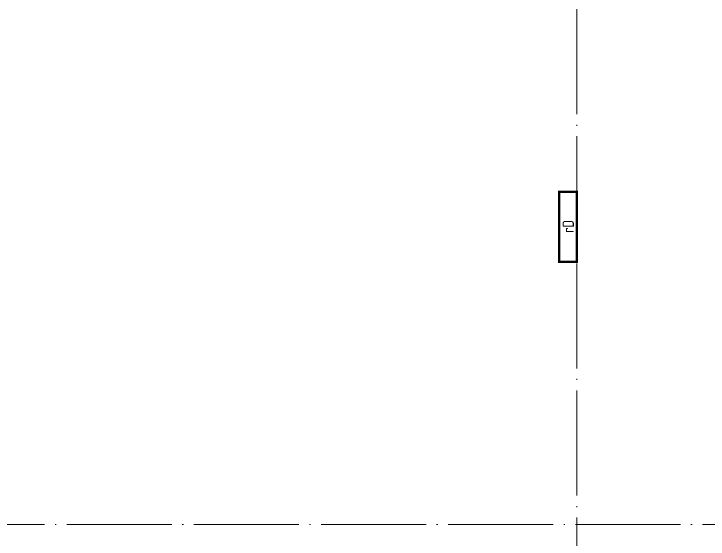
# Model space of a CAD drawing. Extents: x -518115 to 389031, y -231062 to 1628073.
# Drawn here: x 19403 to 23367, y 597166 to 600166 of the extents above; entities that cross this region are included whole.
import ezdxf

# ---------------------------------------------------------------- set-up
doc = ezdxf.new("R2010")
doc.units = 0
doc.header["$LTSCALE"] = 1000
doc.header["$MEASUREMENT"] = 0
doc.linetypes.add('DOTE', pattern=[2.42, 2, -0.2, 0.02, -0.2])
doc.layers.add('DOTE', color=19, linetype='DOTE', lineweight=9)
doc.layers.add('EQUIP-消防', color=3, linetype='Continuous', lineweight=20)
doc.layers.add('PUB_TEXT', color=4, linetype='Continuous')
doc.styles.add('房间名称', font='TSSDENG', dxfattribs={"width": 0.8, "bigfont": 'HZTXT'})

# ---------------------------------------------------------------- blocks, each defined once
blk = doc.blocks.new('HFHFTHFD')
at = {"layer": 'DOTE', "linetype": 'DOTE', "ltscale": 0.3}
for p, q in [((429916.8, 604548.8), (429916.6, 593448.8)), ((472616.6, 597248.8), (418616.6, 597248.8))]:
    blk.add_line(p, q, dxfattribs=at)
blk = doc.blocks.new('FSFSFSFSEG')
at = {"layer": 'EQUIP-消防', "const_width": 12.8}
blk.add_lwpolyline([(136866.6, 335152.5), (136466.6, 335152.5), (136466.6, 335052.5), (136866.6, 335052.5)], close=True, dxfattribs=at)
at = {"layer": 'PUB_TEXT', "color": 7, "true_color": 0xffffff, "style": '房间名称', "width": 0.8}
blk.add_text('rD', height=64.8, dxfattribs=at).set_placement((136633.7, 335069))
blk = doc.blocks.new('GHFHFHTFHCSDCS')
at = {"rotation": 89.99999999297357}
blk.add_blockref('FSFSFSFSEG', (764969.1, 230657.2), dxfattribs=at)

msp = doc.modelspace()

# ---------------------------------------------------------------- block references
for name, p in [('HFHFTHFD', (-407300, 0)), ('GHFHFHTFHCSDCS', (-407300, 231625.1))]:
    msp.add_blockref(name, p)

doc.saveas('drawing.dxf')
